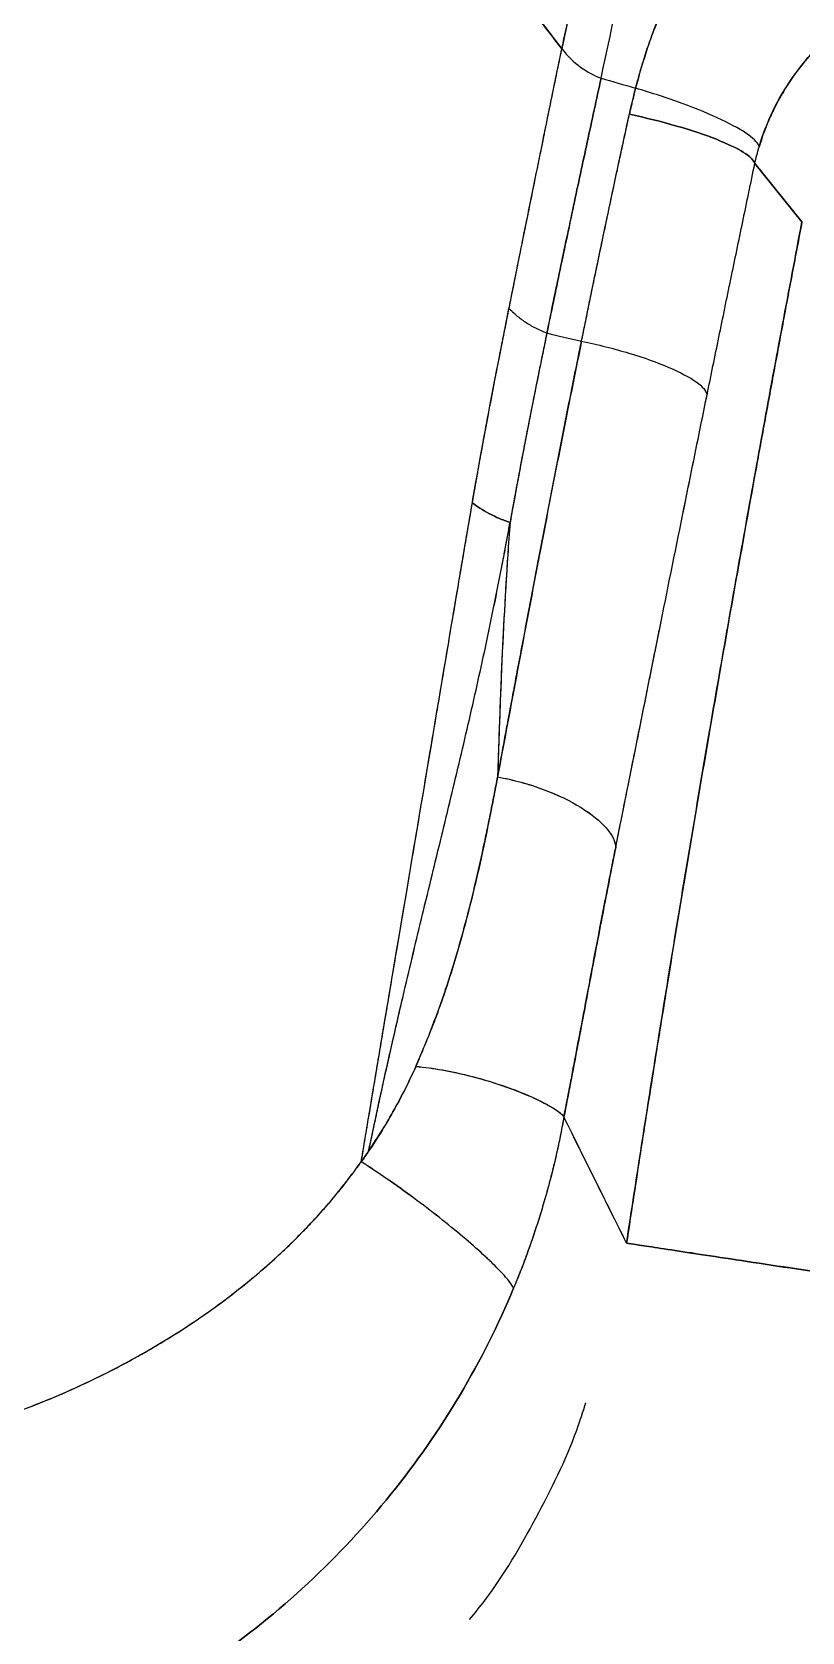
# Model space of a CAD drawing. Extents: x 956 to 1028, y 499 to 635.
# Drawn here: x 983.82 to 987.1, y 557.49 to 564.32 of the extents above; entities that cross this region are included whole.
import ezdxf

# ---------------------------------------------------------------- set-up
doc = ezdxf.new("R2010")
doc.units = 0
doc.header["$MEASUREMENT"] = 0
doc.layers.add('1', color=4, linetype='Continuous')

# ---------------------------------------------------------------- blocks, each defined once
blk = doc.blocks.new('2026 SX')
at = {"layer": '1', "color": 3}
for p, q in [((31.2052, 51.2791), (31.0039, 51.5271)), ((31.0039, 51.5271), (31.2052, 51.2791))]:
    blk.add_line(p, q, dxfattribs=at)
at = {"layer": '1', "color": 3, "flags": 128}
blk.add_lwpolyline([(29.906, 48.9087), (29.906, 48.9084), (29.9059, 48.9081)], dxfattribs=at)
at = {"layer": '1', "color": 3}
for points, knots in [([(9.0201, 52.4092), (9.1755, 52.5993), (9.3359, 52.7862), (9.6664, 53.1532), (9.8364, 53.3333), (10.3609, 53.8622), (10.7297, 54.1999), (11.5047, 54.8397), (11.911, 55.1417), (12.7593, 55.7032), (13.2014, 55.9625), (14.1183, 56.431), (14.593, 56.64), (15.5695, 57.0006), (16.0712, 57.1522), (17.0934, 57.3921), (17.6138, 57.4806), (18.6636, 57.5909), (19.1929, 57.6128), (20.2495, 57.5895), (20.7768, 57.5443), (21.5583, 57.4273), (21.8173, 57.3801), (22.3308, 57.2698), (22.5854, 57.2067), (23.0891, 57.0653), (23.3383, 56.987), (23.8301, 56.8157), (24.0728, 56.7227), (24.7899, 56.4232), (25.2535, 56.1963), (26.1466, 55.6949), (26.5761, 55.4204), (27.3985, 54.8313), (27.7913, 54.5166), (28.5393, 53.8537), (28.8945, 53.5056), (29.5665, 52.7816), (29.8835, 52.4056), (30.1803, 52.0176)], [0, 0, 0, 0, 0.03125, 0.03125, 0.0625, 0.0625, 0.125, 0.125, 0.1875, 0.1875, 0.25, 0.25, 0.3125, 0.3125, 0.375, 0.375, 0.4375, 0.4375, 0.5, 0.5, 0.5625, 0.5625, 0.59375, 0.59375, 0.625, 0.625, 0.65625, 0.65625, 0.6875, 0.6875, 0.75, 0.75, 0.8125, 0.8125, 0.875, 0.875, 0.9375, 0.9375, 1, 1, 1, 1]), ([(30.1803, 52.0176), (30.1596, 52.0444), (30.1222, 52.0926), (30.047, 52.1891), (29.9552, 52.3055), (29.8392, 52.4482), (29.6819, 52.6366), (29.4801, 52.8704), (29.1484, 53.2363), (28.7164, 53.6802), (28.1687, 54.1905), (27.5939, 54.6748), (26.9899, 55.1323), (26.36, 55.5586), (25.7016, 55.953), (25.0194, 56.311), (24.312, 56.6312), (23.5843, 56.9097), (22.8364, 57.1447), (22.0728, 57.3335), (21.2954, 57.475), (20.5087, 57.5674), (19.7168, 57.6097), (18.9231, 57.6017), (18.1321, 57.5433), (17.3475, 57.4354), (16.5744, 57.2787), (15.8149, 57.0748), (15.0737, 56.8259), (14.3513, 56.5336), (13.653, 56.2016), (12.9772, 55.8311), (12.3288, 55.4265), (11.7054, 54.9889), (11.1111, 54.5232), (10.5437, 54.0298), (10.0954, 53.5986), (9.7503, 53.242), (9.5408, 53.0155), (9.3773, 52.8311), (9.2569, 52.6913), (9.1596, 52.576), (9.0808, 52.4819), (9.0415, 52.4348), (9.0201, 52.4092)], [0, 0, 0, 0, 0.00432, 0.007809, 0.015618, 0.023245, 0.031236, 0.046854, 0.062472, 0.093774, 0.124938, 0.1563, 0.187408, 0.218762, 0.249902, 0.281269, 0.312414, 0.343739, 0.374907, 0.406162, 0.437421, 0.468684, 0.499938, 0.531178, 0.562482, 0.593729, 0.625009, 0.656186, 0.687507, 0.718654, 0.750002, 0.781118, 0.812509, 0.84366, 0.875033, 0.906175, 0.937527, 0.953145, 0.968764, 0.976573, 0.984381, 0.99219, 0.995752, 1, 1, 1, 1]), ([(30.1803, 52.0176), (30.1837, 52.0335), (30.1905, 52.0656), (30.201, 52.1139), (30.2116, 52.163), (30.2225, 52.2127), (30.2335, 52.2631), (30.2447, 52.3142), (30.2562, 52.366), (30.2678, 52.4184), (30.2796, 52.4715), (30.2916, 52.5253), (30.3038, 52.5797), (30.3162, 52.6348), (30.3287, 52.6906), (30.3414, 52.747), (30.3642, 52.8482), (30.3976, 52.9966), (30.4403, 53.1869), (30.4832, 53.3786), (30.5241, 53.5636), (30.5647, 53.75), (30.6029, 53.9285), (30.6412, 54.1106), (30.6757, 54.2792), (30.712, 54.4613), (30.7418, 54.6168), (30.7673, 54.7546), (30.7843, 54.8496), (30.7985, 54.9305), (30.8068, 54.9795), (30.8106, 55.0017)], [0, 0, 0, 0, 0.015949, 0.032107, 0.048473, 0.065049, 0.081834, 0.098828, 0.116032, 0.133446, 0.15107, 0.168905, 0.18695, 0.205207, 0.223675, 0.242355, 0.261248, 0.3241, 0.389519, 0.45004, 0.514311, 0.573467, 0.635914, 0.692905, 0.756467, 0.806276, 0.878081, 0.915735, 0.94861, 0.9767, 1, 1, 1, 1]), ([(30.8106, 55.0017), (30.7705, 54.764), (30.7244, 54.5211), (30.6248, 54.0282), (30.5713, 53.7783), (30.4606, 53.2757), (30.4035, 53.023), (30.29, 52.5188), (30.2336, 52.2672), (30.1803, 52.0176)], [0, 0, 0, 0, 0.25, 0.25, 0.5, 0.5, 0.75, 0.75, 1, 1, 1, 1]), ([(30.3479, 51.8917), (30.3978, 52.1289), (30.4509, 52.3684), (30.5586, 52.8489), (30.6132, 53.09), (30.7198, 53.5703), (30.7719, 53.8096), (30.87, 54.2829), (30.9161, 54.517), (30.9574, 54.747)], [0, 0, 0, 0, 0.25, 0.25, 0.5, 0.5, 0.75, 0.75, 1, 1, 1, 1]), ([(30.3479, 51.8917), (30.3978, 52.1289), (30.4509, 52.3684), (30.5586, 52.8489), (30.6132, 53.09), (30.7198, 53.5703), (30.7719, 53.8096), (30.87, 54.2829), (30.9161, 54.517), (30.9574, 54.747)], [0, 0, 0, 0, 0.25, 0.25, 0.5, 0.5, 0.75, 0.75, 1, 1, 1, 1]), ([(30.904, 52.6944), (30.8581, 52.6373), (30.8139, 52.5747), (30.7318, 52.4424), (30.6938, 52.3727), (30.6248, 52.2289), (30.5938, 52.1547), (30.539, 52.0037), (30.5151, 51.9268), (30.495, 51.8492)], [0, 0, 0, 0, 0.25, 0.25, 0.5, 0.5, 0.75, 0.75, 1, 1, 1, 1]), ([(30.495, 51.8492), (30.4979, 51.8599), (30.5031, 51.8787), (30.5136, 51.9163), (30.5322, 51.9808), (30.5637, 52.0743), (30.6063, 52.1844), (30.6543, 52.2926), (30.7076, 52.398), (30.7575, 52.4846), (30.7998, 52.5516), (30.8273, 52.5921), (30.85, 52.6235), (30.8666, 52.6456), (30.8849, 52.6695), (30.8968, 52.6851), (30.904, 52.6944)], [0, 0, 0, 0, 0.035622, 0.062507, 0.124999, 0.24999, 0.376943, 0.499975, 0.62497, 0.749957, 0.815, 0.874987, 0.904577, 0.937469, 0.962635, 1, 1, 1, 1]), ([(31.4232, 52.1592), (31.4191, 52.1562), (31.411, 52.1501), (31.3989, 52.1407), (31.3869, 52.1313), (31.3751, 52.1216), (31.3634, 52.1119), (31.3445, 52.0957), (31.3182, 52.072), (31.276, 52.031), (31.2253, 51.9754), (31.1718, 51.9065), (31.1234, 51.8323), (31.0911, 51.7728), (31.0695, 51.7267), (31.0567, 51.697), (31.0445, 51.6658), (31.0327, 51.6329), (31.0258, 51.6103), (31.0222, 51.5988)], [0, 0, 0, 0, 0.0227295, 0.0452652, 0.067615, 0.0897872, 0.1117899, 0.1336317, 0.197174, 0.2632109, 0.3836402, 0.514109, 0.6307979, 0.7585792, 0.8028588, 0.8491366, 0.8974172, 0.9477041, 1, 1, 1, 1]), ([(31.0222, 51.5988), (31.0375, 51.6505), (31.0571, 51.7012), (31.1047, 51.8002), (31.1328, 51.8485), (31.1975, 51.9415), (31.2341, 51.9863), (31.2948, 52.0496), (31.3161, 52.0701), (31.3492, 52.0998), (31.3604, 52.1094), (31.3775, 52.1236), (31.3862, 52.1307), (31.3964, 52.1387), (31.4015, 52.1427), (31.404, 52.1447), (31.4053, 52.1457), (31.406, 52.1462), (31.4063, 52.1464), (31.4064, 52.1466), (31.4065, 52.1466), (31.4066, 52.1467), (31.4121, 52.1509), (31.4177, 52.1551), (31.4232, 52.1592)], [0, 0, 0, 0, 0.125, 0.125, 0.25, 0.25, 0.375, 0.375, 0.4375, 0.4375, 0.46875, 0.46875, 0.484375, 0.492188, 0.496094, 0.498047, 0.499023, 0.499512, 0.499756, 0.499878, 0.499878, 0.5, 0.5, 1, 1, 1, 1]), ([(29.9546, 50.9081), (29.9595, 50.9322), (29.9697, 50.9832), (29.9858, 51.0635), (30.0037, 51.1518), (30.0232, 51.248), (30.0443, 51.3522), (30.0714, 51.4853), (30.1019, 51.6351), (30.1333, 51.789), (30.1587, 51.9133), (30.1738, 51.9862), (30.1803, 52.0176)], [0, 0, 0, 0, 0.065584, 0.138268, 0.218049, 0.304925, 0.398891, 0.499945, 0.665175, 0.803582, 0.915185, 1, 1, 1, 1]), ([(29.9546, 50.9081), (29.9587, 50.9281), (29.968, 50.9742), (29.9866, 51.0663), (30.0096, 51.1812), (30.0377, 51.3197), (30.0687, 51.472), (30.0977, 51.6142), (30.1259, 51.7532), (30.1468, 51.8553), (30.166, 51.948), (30.1755, 51.9944), (30.1803, 52.0176)], [0, 0, 0, 0, 0.054477, 0.125002, 0.250002, 0.365846, 0.5, 0.662172, 0.750001, 0.875, 0.937503, 1, 1, 1, 1]), ([(30.1803, 52.0177), (30.2043, 51.9861), (30.2317, 51.9599), (30.289, 51.9183), (30.3189, 51.9029), (30.3479, 51.8917)], [0, 0, 0, 0, 0.5, 0.5, 1, 1, 1, 1]), ([(30.1803, 52.0176), (30.2043, 51.9861), (30.2317, 51.9599), (30.289, 51.9183), (30.3189, 51.9029), (30.3479, 51.8917)], [0, 0, 0, 0, 0.5, 0.5, 1, 1, 1, 1]), ([(30.1164, 50.8042), (30.1351, 50.8944), (30.1539, 50.9848), (30.1919, 51.1657), (30.2111, 51.2564), (30.2497, 51.4378), (30.2692, 51.5286), (30.3083, 51.7102), (30.328, 51.801), (30.348, 51.8918)], [0, 0, 0, 0, 0.25, 0.25, 0.5, 0.5, 0.75, 0.75, 1, 1, 1, 1]), ([(30.348, 51.8918), (30.3463, 51.8843), (30.3413, 51.8616), (30.3313, 51.8162), (30.3132, 51.7327), (30.2788, 51.5737), (30.2402, 51.3937), (30.2018, 51.2124), (30.1729, 51.0756), (30.1443, 50.9386), (30.1256, 50.8483), (30.1164, 50.8042)], [0, 0, 0, 0, 0.0204046, 0.0625001, 0.1250001, 0.2500001, 0.4999994, 0.6212457, 0.7499997, 0.8777634, 1, 1, 1, 1]), ([(30.4684, 51.7381), (30.471, 51.7495), (30.4752, 51.768), (30.4813, 51.7945), (30.4876, 51.8201), (30.4923, 51.8386), (30.495, 51.8492)], [0, 0, 0, 0, 0.30654, 0.5, 0.713614, 1, 1, 1, 1]), ([(30.495, 51.8492), (30.4923, 51.8389), (30.4875, 51.8199), (30.4812, 51.7938), (30.4763, 51.7727), (30.4726, 51.7567), (30.4702, 51.7457), (30.469, 51.74), (30.4685, 51.7381)], [0, 0, 0, 0, 0.279718, 0.514482, 0.70402, 0.848176, 0.946851, 1, 1, 1, 1]), ([(31.0222, 51.5988), (31.0193, 51.6128), (31.0036, 51.6301), (30.949, 51.6695), (30.91, 51.6914), (30.8139, 51.7371), (30.7567, 51.7608), (30.6316, 51.8067), (30.5637, 51.829), (30.495, 51.8492)], [0, 0, 0, 0, 0.25, 0.25, 0.5, 0.5, 0.75, 0.75, 1, 1, 1, 1]), ([(31.0222, 51.5988), (31.0193, 51.6128), (31.0036, 51.6301), (30.949, 51.6695), (30.91, 51.6914), (30.8139, 51.7371), (30.7567, 51.7608), (30.6316, 51.8067), (30.5637, 51.829), (30.495, 51.8492)], [0, 0, 0, 0, 0.25, 0.25, 0.5, 0.5, 0.75, 0.75, 1, 1, 1, 1]), ([(30.2643, 50.7689), (30.2689, 50.7915), (30.2787, 50.8394), (30.2985, 50.936), (30.3236, 51.0575), (30.3532, 51.1993), (30.3825, 51.3389), (30.4068, 51.4529), (30.4263, 51.5435), (30.4389, 51.6016), (30.4498, 51.6515), (30.458, 51.6897), (30.4642, 51.7185), (30.4675, 51.7335), (30.4685, 51.7381)], [0, 0, 0, 0, 0.070125, 0.148918, 0.299668, 0.44674, 0.588092, 0.731531, 0.799005, 0.868289, 0.911055, 0.953385, 0.986036, 1, 1, 1, 1]), ([(30.2643, 50.7689), (30.2695, 50.7945), (30.2803, 50.847), (30.2968, 50.9276), (30.3166, 51.0236), (30.3392, 51.1324), (30.3648, 51.2544), (30.3902, 51.3749), (30.4159, 51.4954), (30.4418, 51.6159), (30.4594, 51.6968), (30.4684, 51.7381)], [0, 0, 0, 0, 0.0796319, 0.1629604, 0.25, 0.3774162, 0.5, 0.6275952, 0.75, 0.8723929, 1, 1, 1, 1]), ([(31.0039, 51.5271), (31.0004, 51.5409), (30.9841, 51.5572), (30.9281, 51.5925), (30.8885, 51.6116), (30.791, 51.65), (30.7331, 51.6694), (30.6066, 51.7059), (30.538, 51.7231), (30.4684, 51.7381)], [0, 0, 0, 0, 0.25, 0.25, 0.5, 0.5, 0.75, 0.75, 1, 1, 1, 1]), ([(30.4684, 51.7381), (30.538, 51.7231), (30.6066, 51.7059), (30.7331, 51.6694), (30.791, 51.65), (30.8885, 51.6116), (30.9281, 51.5925), (30.9841, 51.5572), (31.0004, 51.5409), (31.0039, 51.5271)], [0, 0, 0, 0, 0.25, 0.25, 0.5, 0.5, 0.75, 0.75, 1, 1, 1, 1]), ([(30.8001, 50.54), (30.8168, 50.6218), (30.8337, 50.7041), (30.8675, 50.8686), (30.8844, 50.9509), (30.9183, 51.1154), (30.9353, 51.1975), (30.9695, 51.3619), (30.9866, 51.4442), (31.0039, 51.5271)], [0, 0, 0, 0, 0.25, 0.25, 0.5, 0.5, 0.75, 0.75, 1, 1, 1, 1]), ([(30.8001, 50.54), (30.8169, 50.6219), (30.8337, 50.7042), (30.8675, 50.8688), (30.8844, 50.9511), (30.9184, 51.1155), (30.9354, 51.1976), (30.9695, 51.362), (30.9867, 51.4442), (31.0039, 51.5271)], [0, 0, 0, 0, 0.25, 0.25, 0.5, 0.5, 0.75, 0.75, 1, 1, 1, 1]), ([(30.4565, 46.9182), (30.4664, 46.9835), (30.4864, 47.1144), (30.5168, 47.3108), (30.5476, 47.5077), (30.5789, 47.7051), (30.6106, 47.9028), (30.6427, 48.1009), (30.6753, 48.2994), (30.7082, 48.4983), (30.7416, 48.6975), (30.7754, 48.897), (30.8228, 49.1743), (30.8847, 49.53), (30.9619, 49.9647), (31.041, 50.4013), (31.122, 50.8397), (31.1775, 51.1325), (31.2052, 51.2791)], [0, 0, 0, 0, 0.044806, 0.089733, 0.134775, 0.179929, 0.225189, 0.270551, 0.316011, 0.361563, 0.407203, 0.452927, 0.49873, 0.597951, 0.697729, 0.798023, 0.898793, 1, 1, 1, 1]), ([(31.2052, 51.2791), (31.1914, 51.2062), (31.1637, 51.0605), (31.1228, 50.8423), (31.0824, 50.6248), (31.0424, 50.4079), (30.983, 50.0817), (30.9051, 49.6467), (30.8099, 49.1011), (30.7175, 48.5562), (30.6376, 48.0708), (30.5694, 47.6464), (30.5121, 47.2821), (30.475, 47.0394), (30.4565, 46.9182)], [0, 0, 0, 0, 0.050338, 0.100512, 0.150517, 0.200347, 0.25, 0.37532, 0.5, 0.625434, 0.75, 0.833531, 0.916875, 1, 1, 1, 1]), ([(29.7982, 50.0783), (29.8019, 50.0998), (29.8094, 50.1434), (29.8212, 50.2098), (29.8335, 50.278), (29.8463, 50.348), (29.8596, 50.4198), (29.8767, 50.51), (29.8983, 50.6223), (29.9253, 50.7607), (29.9446, 50.8575), (29.9546, 50.9081)], [0, 0, 0, 0, 0.078024, 0.158193, 0.240509, 0.324972, 0.411581, 0.500337, 0.651075, 0.817632, 1, 1, 1, 1]), ([(29.7982, 50.0783), (29.8012, 50.0955), (29.8073, 50.13), (29.8195, 50.199), (29.841, 50.3198), (29.873, 50.4925), (29.9067, 50.6655), (29.9317, 50.792), (29.9454, 50.8613), (29.9523, 50.896), (29.9546, 50.9081)], [0, 0, 0, 0, 0.062504, 0.125002, 0.250002, 0.499999, 0.75, 0.875, 0.956369, 1, 1, 1, 1]), ([(29.9546, 50.9081), (29.9641, 50.8987), (29.9744, 50.8892), (29.9972, 50.8702), (30.0096, 50.8607), (30.0368, 50.8424), (30.0515, 50.8336), (30.0829, 50.8175), (30.0995, 50.8102), (30.1164, 50.804)], [0, 0, 0, 0, 0.25, 0.25, 0.5, 0.5, 0.75, 0.75, 1, 1, 1, 1]), ([(29.9546, 50.9081), (29.9641, 50.8987), (29.9744, 50.8892), (29.9972, 50.8702), (30.0096, 50.8607), (30.0368, 50.8424), (30.0515, 50.8336), (30.0829, 50.8175), (30.0995, 50.8102), (30.1164, 50.804)], [0, 0, 0, 0, 0.25, 0.25, 0.5, 0.5, 0.75, 0.75, 1, 1, 1, 1]), ([(29.9546, 50.9081), (29.9641, 50.8987), (29.9744, 50.8892), (29.9972, 50.8702), (30.0096, 50.8607), (30.0368, 50.8424), (30.0515, 50.8336), (30.0829, 50.8175), (30.0995, 50.8102), (30.1164, 50.804)], [0, 0, 0, 0, 0.25, 0.25, 0.5, 0.5, 0.75, 0.75, 1, 1, 1, 1]), ([(30.2643, 50.7689), (30.2319, 50.6104), (30.2004, 50.4527), (30.1542, 50.2176), (30.139, 50.1395), (30.1164, 50.0228), (30.1089, 49.9839), (30.0978, 49.9258), (30.0922, 49.8968), (30.0857, 49.863), (30.0829, 49.8485), (30.0811, 49.8389), (30.0802, 49.8341), (30.0495, 49.6736), (30.0203, 49.5191), (29.9627, 49.2123), (29.9342, 49.0601), (29.906, 48.9087)], [0, 0, 0, 0, 0.25, 0.25, 0.375, 0.375, 0.4375, 0.4375, 0.46875, 0.484375, 0.492187, 0.492187, 0.5, 0.5, 0.75, 0.75, 1, 1, 1, 1]), ([(30.1164, 50.8042), (30.1117, 50.7816), (30.1025, 50.7368), (30.0889, 50.6705), (30.0734, 50.5937), (30.0558, 50.506), (30.0363, 50.4073), (30.017, 50.3078), (29.9978, 50.2065), (29.9784, 50.102), (29.9656, 50.0312), (29.9592, 49.9953)], [0, 0, 0, 0, 0.083589, 0.165468, 0.245617, 0.367512, 0.490397, 0.61141, 0.736679, 0.866209, 1, 1, 1, 1]), ([(30.1164, 50.804), (30.111, 50.7782), (30.1004, 50.7265), (30.0846, 50.6493), (30.0666, 50.5601), (30.0461, 50.4574), (30.0236, 50.342), (30.0016, 50.2261), (29.9802, 50.1108), (29.9662, 50.0339), (29.9592, 49.9953)], [0, 0, 0, 0, 0.095657, 0.190908, 0.285729, 0.426128, 0.571414, 0.713501, 0.856363, 1, 1, 1, 1]), ([(30.1164, 50.804), (30.0883, 50.6686), (30.061, 50.5334), (30.0083, 50.2637), (29.9831, 50.1292), (29.9592, 49.9953)], [0, 0, 0, 0, 0.5, 0.5, 1, 1, 1, 1]), ([(30.0793, 49.8291), (30.083, 49.8485), (30.0904, 49.8872), (30.1016, 49.9456), (30.1128, 50.0042), (30.128, 50.0829), (30.147, 50.1807), (30.1777, 50.3373), (30.2089, 50.4948), (30.2367, 50.6337), (30.2513, 50.7061), (30.2592, 50.7444), (30.263, 50.7628), (30.2643, 50.7689)], [0, 0, 0, 0, 0.062309, 0.12484, 0.187592, 0.250563, 0.37708, 0.500402, 0.75066, 0.878442, 0.941682, 0.980634, 1, 1, 1, 1]), ([(30.2643, 50.7691), (30.3342, 50.7544), (30.4032, 50.737), (30.5302, 50.6989), (30.5882, 50.6782), (30.6858, 50.6365), (30.7254, 50.6153), (30.781, 50.5753), (30.797, 50.5565), (30.8001, 50.54)], [0, 0, 0, 0, 0.25, 0.25, 0.5, 0.5, 0.75, 0.75, 1, 1, 1, 1]), ([(30.4103, 48.6086), (30.4421, 48.767), (30.4742, 48.9266), (30.5226, 49.1675), (30.5388, 49.248), (30.5631, 49.3692), (30.5754, 49.4298), (30.5896, 49.5007), (30.5968, 49.5362), (30.5998, 49.5514), (30.6019, 49.5615), (30.6029, 49.5666), (30.6363, 49.7325), (30.6689, 49.8939), (30.718, 50.1361), (30.7343, 50.2169), (30.759, 50.3381), (30.7672, 50.3785), (30.7795, 50.4391), (30.7857, 50.4694), (30.7929, 50.5047), (30.796, 50.5199), (30.7981, 50.53), (30.7991, 50.5349), (30.8001, 50.54)], [0, 0, 0, 0, 0.25, 0.25, 0.375, 0.375, 0.4375, 0.46875, 0.484375, 0.492187, 0.492187, 0.5, 0.5, 0.75, 0.75, 0.875, 0.875, 0.9375, 0.9375, 0.96875, 0.984375, 0.992187, 0.992187, 1, 1, 1, 1]), ([(30.6039, 49.5715), (30.6363, 49.7323), (30.6689, 49.8937), (30.7343, 50.2167), (30.7671, 50.3784), (30.8001, 50.54)], [0, 0, 0, 0, 0.5, 0.5, 1, 1, 1, 1]), ([(29.324, 47.2651), (29.3289, 47.2944), (29.3389, 47.3546), (29.3544, 47.4475), (29.3708, 47.5454), (29.3881, 47.6483), (29.4062, 47.7562), (29.4252, 47.8692), (29.4451, 47.9872), (29.4658, 48.1104), (29.4874, 48.2386), (29.5099, 48.372), (29.5332, 48.5105), (29.5705, 48.7321), (29.6183, 49.0158), (29.6692, 49.3178), (29.7089, 49.5535), (29.7403, 49.7386), (29.7698, 49.9122), (29.7889, 50.0242), (29.7982, 50.0783)], [0, 0, 0, 0, 0.031917, 0.065583, 0.100997, 0.138158, 0.177066, 0.217719, 0.260117, 0.304259, 0.350145, 0.397773, 0.447142, 0.498252, 0.634181, 0.748648, 0.81774, 0.88266, 0.943413, 1, 1, 1, 1]), ([(29.324, 47.2651), (29.3282, 47.2901), (29.3378, 47.3475), (29.357, 47.4624), (29.3912, 47.6678), (29.4595, 48.0729), (29.5578, 48.6564), (29.6571, 49.2458), (29.727, 49.6612), (29.7634, 49.8738), (29.7837, 49.9931), (29.7939, 50.0528), (29.7982, 50.0783)], [0, 0, 0, 0, 0.027235, 0.062502, 0.125002, 0.250004, 0.5, 0.749996, 0.874998, 0.937498, 0.973307, 1, 1, 1, 1]), ([(29.9592, 49.9953), (29.943, 50.0004), (29.927, 50.0063), (29.8965, 50.0194), (29.8821, 50.0265), (29.855, 50.0411), (29.8424, 50.0486), (29.819, 50.0636), (29.8082, 50.071), (29.7982, 50.0783)], [0, 0, 0, 0, 0.25, 0.25, 0.5, 0.5, 0.75, 0.75, 1, 1, 1, 1]), ([(29.7982, 50.0783), (29.8082, 50.071), (29.819, 50.0636), (29.8424, 50.0486), (29.855, 50.0411), (29.8821, 50.0265), (29.8965, 50.0194), (29.927, 50.0063), (29.943, 50.0004), (29.9592, 49.9953)], [0, 0, 0, 0, 0.25, 0.25, 0.5, 0.5, 0.75, 0.75, 1, 1, 1, 1]), ([(29.9592, 49.9953), (29.9429, 50.0004), (29.9269, 50.0063), (29.8965, 50.0194), (29.882, 50.0265), (29.855, 50.0411), (29.8424, 50.0487), (29.819, 50.0636), (29.8082, 50.071), (29.7982, 50.0783)], [0, 0, 0, 0, 0.25, 0.25, 0.5, 0.5, 0.75, 0.75, 1, 1, 1, 1]), ([(29.3556, 47.3107), (29.3786, 47.4205), (29.4023, 47.5306), (29.4513, 47.7508), (29.4765, 47.861), (29.5281, 48.0816), (29.5544, 48.192), (29.6077, 48.4129), (29.6347, 48.5234), (29.6885, 48.7446), (29.7153, 48.8554), (29.7679, 49.0775), (29.7937, 49.1888), (29.8437, 49.4123), (29.8677, 49.5245), (29.9136, 49.7498), (29.9353, 49.8631), (29.9558, 49.9767)], [0, 0, 0, 0, 0.125, 0.125, 0.25, 0.25, 0.375, 0.375, 0.5, 0.5, 0.625, 0.625, 0.75, 0.75, 0.875, 0.875, 1, 1, 1, 1]), ([(29.3556, 47.3107), (29.3615, 47.3381), (29.3732, 47.393), (29.3906, 47.4748), (29.4083, 47.5573), (29.4319, 47.6642), (29.4631, 47.8026), (29.5142, 48.0232), (29.5677, 48.2473), (29.6212, 48.4683), (29.6751, 48.6894), (29.7421, 48.9663), (29.8194, 49.3), (29.8797, 49.5802), (29.9189, 49.7779), (29.9367, 49.873), (29.9472, 49.9299), (29.9524, 49.9583), (29.9558, 49.9767)], [0, 0, 0, 0, 0.031245, 0.0625, 0.092946, 0.124999, 0.183875, 0.249998, 0.374997, 0.437497, 0.499995, 0.624994, 0.750002, 0.875002, 0.937501, 0.96875, 0.979817, 1, 1, 1, 1]), ([(29.9592, 49.9953), (29.9454, 49.8108), (29.9347, 49.627), (29.9219, 49.3547), (29.9183, 49.2646), (29.9118, 49.0855), (29.9089, 48.9967), (29.906, 48.9087)], [0, 0, 0, 0, 0.5, 0.5, 0.75, 0.75, 1, 1, 1, 1]), ([(29.9494, 49.857), (29.9387, 49.6964), (29.9301, 49.5367), (29.9197, 49.2999), (29.9167, 49.2214), (29.9111, 49.0655), (29.9086, 48.9881), (29.9061, 48.9113)], [0, 0, 0, 0, 0.5, 0.5, 0.75, 0.75, 1, 1, 1, 1]), ([(29.9065, 48.9112), (29.911, 48.9354), (29.9201, 48.9841), (29.9338, 49.0579), (29.9478, 49.133), (29.9621, 49.2094), (29.9767, 49.2872), (29.9934, 49.3761), (30.0125, 49.4771), (30.034, 49.591), (30.0563, 49.7087), (30.0715, 49.7886), (30.0793, 49.8291)], [0, 0, 0, 0, 0.079985, 0.161238, 0.243749, 0.327512, 0.412526, 0.498791, 0.618514, 0.741969, 0.869143, 1, 1, 1, 1]), ([(30.4103, 48.6087), (30.4153, 48.6337), (30.4262, 48.6879), (30.4438, 48.7758), (30.4641, 48.8767), (30.487, 48.9907), (30.513, 49.12), (30.5372, 49.2404), (30.5604, 49.3557), (30.5813, 49.4593), (30.5964, 49.5341), (30.6039, 49.5715)], [0, 0, 0, 0, 0.078738, 0.170863, 0.276375, 0.395274, 0.527553, 0.679732, 0.769511, 0.884769, 1, 1, 1, 1]), ([(29.906, 48.9087), (29.9003, 48.879), (29.8901, 48.8267), (29.8696, 48.7222), (29.8433, 48.5937), (29.8081, 48.438), (29.7691, 48.2829), (29.7258, 48.1303), (29.6853, 48.0021), (29.6493, 47.9001), (29.6201, 47.8241), (29.5891, 47.7485), (29.5679, 47.6981), (29.5573, 47.6729)], [0, 0, 0, 0, 0.070899, 0.124994, 0.249989, 0.379264, 0.499991, 0.624984, 0.750005, 0.812504, 0.874988, 0.937485, 1, 1, 1, 1]), ([(29.6029, 47.7804), (29.607, 47.7906), (29.6151, 47.8111), (29.6271, 47.842), (29.6389, 47.8733), (29.6506, 47.905), (29.662, 47.937), (29.6733, 47.9694), (29.6929, 48.0272), (29.7199, 48.1117), (29.7528, 48.2241), (29.7852, 48.3455), (29.8175, 48.4788), (29.8436, 48.5968), (29.8639, 48.6938), (29.8784, 48.7655), (29.8925, 48.8372), (29.9015, 48.8847), (29.9059, 48.9081)], [0, 0, 0, 0, 0.027657, 0.055593, 0.08381, 0.112313, 0.141102, 0.170181, 0.199551, 0.296447, 0.396495, 0.499742, 0.619456, 0.750247, 0.811591, 0.875319, 0.938762, 1, 1, 1, 1]), ([(29.9056, 48.9088), (29.9397, 48.9026), (29.9733, 48.8949), (30.0388, 48.877), (30.0705, 48.8668), (30.1615, 48.833), (30.2164, 48.8063), (30.3079, 48.7497), (30.3444, 48.7198), (30.3949, 48.6616), (30.4087, 48.6334), (30.4103, 48.6086)], [0, 0, 0, 0, 0.125, 0.125, 0.25, 0.25, 0.5, 0.5, 0.75, 0.75, 1, 1, 1, 1]), ([(29.906, 48.9087), (29.9741, 48.8964), (30.0405, 48.8779), (30.1618, 48.8328), (30.2166, 48.8062), (30.308, 48.7497), (30.3445, 48.7197), (30.3949, 48.6616), (30.4087, 48.6334), (30.4103, 48.6086)], [0, 0, 0, 0, 0.25, 0.25, 0.5, 0.5, 0.75, 0.75, 1, 1, 1, 1]), ([(30.1893, 47.4565), (30.1912, 47.4664), (30.1988, 47.5057), (30.2156, 47.5936), (30.2433, 47.7387), (30.2864, 47.9667), (30.3275, 48.1842), (30.3609, 48.3578), (30.3775, 48.4431), (30.3873, 48.4929), (30.3936, 48.5247), (30.4, 48.5568), (30.4057, 48.5854), (30.4103, 48.6087)], [0, 0, 0, 0, 0.025185, 0.100151, 0.224425, 0.397985, 0.690633, 0.793679, 0.854544, 0.915354, 0.924716, 0.93854, 1, 1, 1, 1]), ([(30.4103, 48.6086), (30.3914, 48.5142), (30.3729, 48.4197), (30.3362, 48.2297), (30.3181, 48.1344), (30.2819, 47.9429), (30.2638, 47.8469), (30.2271, 47.6533), (30.2085, 47.5558), (30.1893, 47.4565)], [0, 0, 0, 0, 0.25, 0.25, 0.5, 0.5, 0.75, 0.75, 1, 1, 1, 1]), ([(29.5573, 47.6729), (29.5611, 47.6817), (29.5689, 47.6992), (29.5804, 47.7259), (29.5917, 47.753), (29.5991, 47.7712), (29.6029, 47.7804)], [0, 0, 0, 0, 0.244703, 0.492919, 0.744676, 1, 1, 1, 1]), ([(29.5573, 47.6729), (29.5298, 47.6111), (29.4992, 47.5499), (29.4319, 47.429), (29.3952, 47.3693), (29.3556, 47.3107)], [0, 0, 0, 0, 0.5, 0.5, 1, 1, 1, 1]), ([(29.3563, 47.3118), (29.3958, 47.3702), (29.4323, 47.4297), (29.4993, 47.5502), (29.5299, 47.6113), (29.5573, 47.6729)], [0, 0, 0, 0, 0.5, 0.5, 1, 1, 1, 1]), ([(29.5573, 47.6729), (29.5946, 47.6695), (29.6329, 47.6642), (29.7091, 47.6506), (29.7471, 47.6423), (29.8209, 47.6237), (29.8568, 47.6134), (29.9247, 47.5918), (29.9568, 47.5805), (30.0454, 47.5463), (30.0941, 47.5232), (30.1461, 47.4935), (30.1599, 47.4843), (30.1802, 47.4685), (30.1866, 47.4617), (30.1892, 47.4565)], [0, 0, 0, 0, 0.125, 0.125, 0.25, 0.25, 0.375, 0.375, 0.5, 0.5, 0.75, 0.75, 0.875, 0.875, 1, 1, 1, 1]), ([(29.5858, 47.67), (29.6223, 47.6658), (29.6595, 47.6598), (29.7331, 47.6454), (29.7696, 47.6369), (29.8403, 47.6182), (29.8745, 47.608), (29.9391, 47.5868), (29.9696, 47.5758), (30.0535, 47.5426), (30.0995, 47.5205), (30.165, 47.4825), (30.1844, 47.4666), (30.1893, 47.4565)], [0, 0, 0, 0, 0.125, 0.125, 0.25, 0.25, 0.375, 0.375, 0.5, 0.5, 0.75, 0.75, 1, 1, 1, 1]), ([(30.1892, 47.4565), (30.187, 47.4444), (30.1826, 47.4203), (30.1755, 47.3842), (30.1681, 47.3479), (30.1602, 47.3116), (30.1518, 47.2753), (30.1431, 47.2389), (30.1339, 47.2024), (30.1243, 47.1659), (30.1143, 47.1293), (30.1038, 47.0927), (30.0929, 47.0561), (30.0816, 47.0194), (30.0698, 46.9828), (30.0575, 46.9461), (30.0448, 46.9094), (30.0317, 46.8727), (30.0181, 46.8361), (30.004, 46.7994), (29.9895, 46.7628), (29.9795, 46.7384), (29.9745, 46.7262)], [0, 0, 0, 0, 0.048549, 0.097249, 0.146099, 0.1951, 0.244253, 0.293557, 0.343013, 0.392622, 0.442384, 0.4923, 0.54237, 0.592594, 0.642973, 0.693507, 0.744197, 0.795044, 0.846047, 0.897207, 0.948524, 1, 1, 1, 1]), ([(30.1892, 47.4565), (30.1672, 47.3335), (30.1383, 47.2105), (30.0667, 46.9665), (30.024, 46.8454), (29.9745, 46.7262)], [0, 0, 0, 0, 0.5, 0.5, 1, 1, 1, 1]), ([(30.4565, 46.9182), (30.4121, 47.0072), (30.3228, 47.1867), (30.2339, 47.3661), (30.1892, 47.4565)], [0, 0, 0, 0, 0.496139, 1, 1, 1, 1]), ([(26.5771, 45.9514), (26.5891, 45.9518), (26.6129, 45.9524), (26.6488, 45.9538), (26.6848, 45.9555), (26.7208, 45.9576), (26.7569, 45.96), (26.7931, 45.9627), (26.8294, 45.9659), (26.8658, 45.9693), (26.9022, 45.9732), (26.9902, 45.9832), (27.1294, 46.0032), (27.3213, 46.0403), (27.5135, 46.0872), (27.7708, 46.1637), (28.024, 46.2607), (28.2689, 46.3782), (28.4478, 46.4771), (28.619, 46.5854), (28.7824, 46.7039), (28.9355, 46.8311), (29.0446, 46.9352), (29.1153, 47.0095), (29.153, 47.0507), (29.1895, 47.0925), (29.2249, 47.1348), (29.2591, 47.1777), (29.2922, 47.221), (29.3134, 47.2504), (29.324, 47.2651)], [0, 0, 0, 0, 0.011509, 0.02304, 0.034593, 0.04617, 0.057772, 0.069401, 0.081057, 0.092742, 0.104456, 0.116202, 0.177554, 0.238927, 0.302569, 0.365696, 0.493799, 0.558851, 0.622699, 0.687204, 0.750578, 0.814013, 0.876305, 0.894242, 0.912074, 0.92981, 0.947461, 0.965036, 0.982546, 1, 1, 1, 1]), ([(26.5771, 45.9514), (26.5961, 45.9521), (26.6285, 45.9533), (26.6777, 45.9554), (26.7236, 45.9578), (26.7876, 45.962), (26.8681, 45.9692), (26.9978, 45.984), (27.1602, 46.0084), (27.3532, 46.0473), (27.5443, 46.0957), (27.7961, 46.1727), (28.1037, 46.2927), (28.4561, 46.4754), (28.7848, 46.6976), (29.0312, 46.9162), (29.1855, 47.085), (29.2543, 47.1724), (29.2934, 47.2241), (29.3128, 47.2501), (29.324, 47.2651)], [0, 0, 0, 0, 0.01826, 0.031256, 0.047477, 0.062507, 0.093007, 0.12502, 0.18758, 0.250027, 0.312737, 0.375037, 0.499997, 0.62495, 0.749968, 0.874982, 0.937489, 0.968733, 0.981984, 1, 1, 1, 1]), ([(29.9745, 46.7262), (29.9717, 46.7332), (29.9649, 46.7436), (29.9433, 46.7705), (29.9285, 46.787), (29.8914, 46.825), (29.8692, 46.8465), (29.8182, 46.8934), (29.7895, 46.9187), (29.7269, 46.9716), (29.6932, 46.9992), (29.6223, 47.055), (29.5852, 47.0833), (29.5098, 47.1389), (29.4715, 47.1662), (29.3962, 47.2181), (29.3591, 47.2427), (29.324, 47.2651)], [0, 0, 0, 0, 0.125, 0.125, 0.25, 0.25, 0.375, 0.375, 0.5, 0.5, 0.625, 0.625, 0.75, 0.75, 0.875, 0.875, 1, 1, 1, 1]), ([(29.9745, 46.7262), (29.9717, 46.7332), (29.9649, 46.7436), (29.9433, 46.7705), (29.9285, 46.787), (29.8914, 46.825), (29.8691, 46.8466), (29.8182, 46.8934), (29.7895, 46.9187), (29.727, 46.9716), (29.6933, 46.9991), (29.6225, 47.0549), (29.5854, 47.0832), (29.5101, 47.1387), (29.4718, 47.166), (29.3964, 47.2179), (29.3593, 47.2426), (29.324, 47.2651)], [0, 0, 0, 0, 0.125, 0.125, 0.25, 0.25, 0.375, 0.375, 0.5, 0.5, 0.625, 0.625, 0.75, 0.75, 0.875, 0.875, 1, 1, 1, 1]), ([(31.8133, 46.7121), (31.6303, 46.7399), (31.456, 46.7664), (31.1399, 46.8144), (30.998, 46.836), (30.7584, 46.8723), (30.6608, 46.8872), (30.5539, 46.9034), (30.5248, 46.9078), (30.4803, 46.9146), (30.4649, 46.9169), (30.4565, 46.9182)], [0, 0, 0, 0, 0.25, 0.25, 0.5, 0.5, 0.75, 0.75, 0.875, 0.875, 1, 1, 1, 1]), ([(30.4565, 46.9182), (30.4649, 46.9169), (30.4803, 46.9146), (30.5248, 46.9078), (30.5539, 46.9034), (30.6608, 46.8871), (30.7584, 46.8723), (30.9978, 46.8359), (31.1397, 46.8143), (31.4558, 46.7663), (31.63, 46.7398), (31.813, 46.712)], [0, 0, 0, 0, 0.125, 0.125, 0.25, 0.25, 0.5, 0.5, 0.75, 0.75, 1, 1, 1, 1]), ([(26.7591, 44.4987), (26.9284, 44.5034), (27.0978, 44.5205), (27.4339, 44.5795), (27.6005, 44.6214), (27.9272, 44.7294), (28.0872, 44.7954), (28.3972, 44.9502), (28.5471, 45.039), (28.8329, 45.2374), (28.9688, 45.3469), (29.2235, 45.584), (29.3422, 45.7115), (29.5595, 45.9811), (29.6582, 46.1231), (29.8332, 46.4178), (29.9097, 46.5704), (29.9745, 46.7262)], [0, 0, 0, 0, 0.125, 0.125, 0.25, 0.25, 0.375, 0.375, 0.5, 0.5, 0.625, 0.625, 0.75, 0.75, 0.875, 0.875, 1, 1, 1, 1]), ([(29.9745, 46.7262), (29.9097, 46.5704), (29.8332, 46.4178), (29.6582, 46.1231), (29.5595, 45.9811), (29.3422, 45.7115), (29.2235, 45.584), (28.9688, 45.3469), (28.8329, 45.2374), (28.5471, 45.039), (28.3972, 44.9502), (28.0872, 44.7954), (27.9272, 44.7294), (27.6005, 44.6214), (27.4339, 44.5795), (27.0978, 44.5205), (26.9284, 44.5034), (26.7591, 44.4987)], [0, 0, 0, 0, 0.125, 0.125, 0.25, 0.25, 0.375, 0.375, 0.5, 0.5, 0.625, 0.625, 0.75, 0.75, 0.875, 0.875, 1, 1, 1, 1]), ([(29.7862, 45.3109), (29.8084, 45.338), (29.9177, 45.4721), (30.0722, 45.7431), (30.2162, 46.0272), (30.2703, 46.1985), (30.2828, 46.2384)], [0, 0, 0, 0, 0.099434, 0.490281, 0.881375, 1, 1, 1, 1]), ([(29.7862, 45.3109), (29.8084, 45.338), (29.9177, 45.4721), (30.0722, 45.7431), (30.2162, 46.0272), (30.2703, 46.1985), (30.2828, 46.2384)], [0, 0, 0, 0, 0.099429, 0.490277, 0.88137, 1, 1, 1, 1])]:
    blk.add_open_spline(points, degree=3, knots=knots, dxfattribs=at)
for points in [[(30.348, 51.8918), (30.3957, 51.8779), (30.4453, 51.8636), (30.495, 51.8492)], [(30.348, 51.8918), (30.3957, 51.8779), (30.4453, 51.8636), (30.495, 51.8492)], [(31.0039, 51.5271), (31.0091, 51.5511), (31.0152, 51.575), (31.0222, 51.5988)], [(31.0039, 51.5271), (31.0091, 51.5511), (31.0152, 51.575), (31.0222, 51.5988)], [(29.7982, 50.0783), (29.8456, 50.3544), (29.8994, 50.6311), (29.9546, 50.9081)], [(30.1164, 50.8042), (30.164, 50.7914), (30.2139, 50.7794), (30.2643, 50.7689)], [(30.1164, 50.8042), (30.164, 50.7914), (30.2139, 50.7794), (30.2643, 50.7689)], [(29.9592, 49.9953), (29.9557, 49.9491), (29.9525, 49.903), (29.9494, 49.857)], [(29.9592, 49.9953), (29.958, 49.9891), (29.9569, 49.9829), (29.9558, 49.9767)], [(29.9558, 49.9767), (29.9569, 49.9829), (29.9581, 49.9891), (29.9592, 49.9953)], [(29.5573, 47.6729), (29.5667, 47.6721), (29.5762, 47.6711), (29.5858, 47.67)], [(30.4565, 46.9182), (30.367, 47.0975), (30.2779, 47.277), (30.1892, 47.4565)], [(29.3556, 47.3107), (29.3453, 47.2954), (29.3347, 47.2802), (29.324, 47.2651)], [(29.324, 47.2651), (29.3347, 47.2802), (29.3453, 47.2954), (29.3556, 47.3107)], [(29.3556, 47.3107), (29.3559, 47.3111), (29.3561, 47.3114), (29.3563, 47.3118)]]:
    blk.add_open_spline(points, degree=3, dxfattribs=at)

msp = doc.modelspace()

# ---------------------------------------------------------------- block references
at = {"layer": '1'}
msp.add_blockref('2026 SX', (955.8964, 512.2273), dxfattribs=at)

doc.saveas('drawing.dxf')
